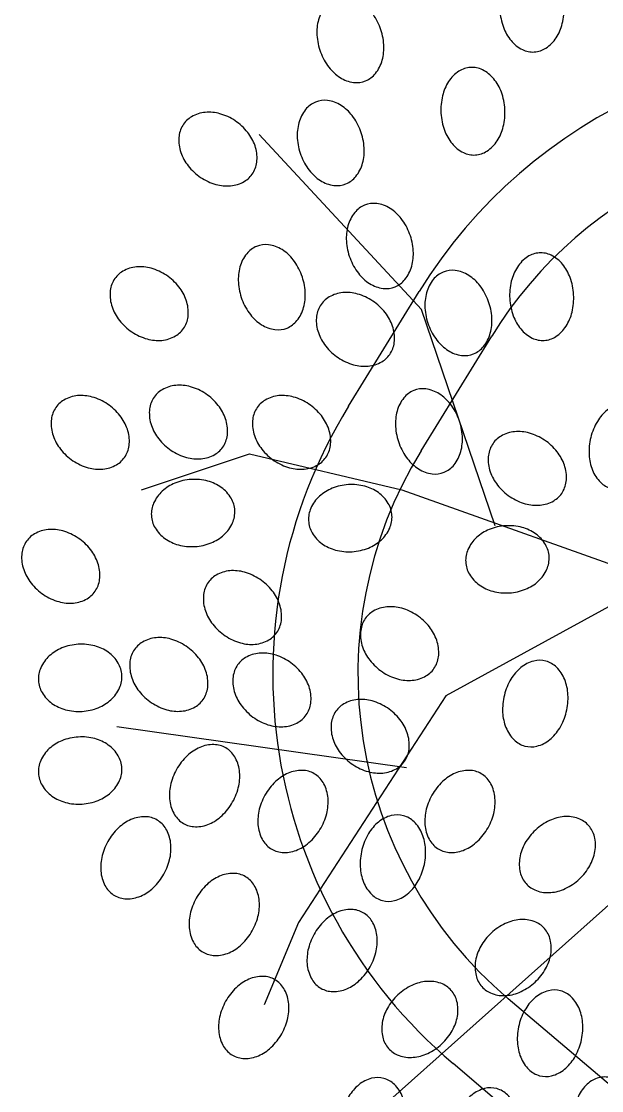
# Model space of a CAD drawing. Extents: x 506 to 706, y 928 to 1038.
# Drawn here: x 567.77 to 569.133, y 946.937 to 949.448 of the extents above; entities that cross this region are included whole.
import ezdxf

# ---------------------------------------------------------------- set-up
doc = ezdxf.new("R2010")
doc.units = 0
doc.header["$LTSCALE"] = 3
doc.header["$MEASUREMENT"] = 0
doc.layers.get('0').update_dxf_attribs({"color": 3, "linetype": 'CONTINUOUS'})
doc.layers.add('LIN-ESCALERA', color=41, linetype='CONTINUOUS')

# ---------------------------------------------------------------- blocks, each defined once
blk = doc.blocks.new('RB31')
for points in [[(-0.03323, 0.4465, 0.124565), (-0.02431, 0.44353, 0.105746), (-0.01338, 0.44504, 0.086824), (-0.00346, 0.45072, 0.076963), (0.00505, 0.46037, 0.076963), (0.01026, 0.47215, 0.086824), (0.01127, 0.48353, 0.105746), (0.00807, 0.49409, 0.124565), (0.00163, 0.50095, 0.124565), (-0.00729, 0.50392, 0.105746), (-0.01822, 0.50242, 0.086824), (-0.02813, 0.49673, 0.076963), (-0.03665, 0.48708, 0.076963), (-0.04185, 0.4753, 0.086824), (-0.04287, 0.46392, 0.105746), (-0.03966, 0.45336, 0.124565)], [(-0.16442, 0.42648, 0.124565), (-0.15545, 0.42932, 0.105746), (-0.1475, 0.43696, 0.086824), (-0.14282, 0.44738, 0.076963), (-0.1416, 0.4602, 0.076963), (-0.14431, 0.47278, 0.086824), (-0.15018, 0.48259, 0.105746), (-0.15898, 0.48925, 0.124565), (-0.16822, 0.49101, 0.124565), (-0.17718, 0.48817, 0.105746), (-0.18514, 0.48053, 0.086824), (-0.18982, 0.4701, 0.076963), (-0.19104, 0.45729, 0.076963), (-0.18832, 0.44471, 0.086824), (-0.18245, 0.4349, 0.105746), (-0.17366, 0.42824, 0.124565)], [(-0.09609, 0.42648, 0.124565), (-0.08712, 0.42932, 0.105746), (-0.07916, 0.43696, 0.086824), (-0.07449, 0.44738, 0.076963), (-0.07327, 0.4602, 0.076963), (-0.07598, 0.47278, 0.086824), (-0.08185, 0.48259, 0.105746), (-0.09065, 0.48925, 0.124565), (-0.09988, 0.49101, 0.124565), (-0.10885, 0.48817, 0.105746), (-0.11681, 0.48053, 0.086824), (-0.12148, 0.4701, 0.076963), (-0.1227, 0.45729, 0.076963), (-0.11999, 0.44471, 0.086824), (-0.11412, 0.4349, 0.105746), (-0.10532, 0.42824, 0.124565)], [(0.06547, 0.42372, 0.124565), (0.0744, 0.42074, 0.105746), (0.08532, 0.42225, 0.086824), (0.09524, 0.42793, 0.076963), (0.10376, 0.43759, 0.076963), (0.10896, 0.44936, 0.086824), (0.10997, 0.46074, 0.105746), (0.10677, 0.4713, 0.124565), (0.10034, 0.47816, 0.124565), (0.09141, 0.48113, 0.105746), (0.08049, 0.47963, 0.086824), (0.07057, 0.47394, 0.076963), (0.06205, 0.46429, 0.076963), (0.05685, 0.45251, 0.086824), (0.05583, 0.44113, 0.105746), (0.05904, 0.43058, 0.124565)], [(-0.2034, 0.39824, 0.124565), (-0.20043, 0.40716, 0.105746), (-0.20193, 0.41809, 0.086824), (-0.20762, 0.428, 0.076963), (-0.21727, 0.43652, 0.076963), (-0.22905, 0.44172, 0.086824), (-0.24043, 0.44274, 0.105746), (-0.25099, 0.43953, 0.124565), (-0.25785, 0.4331, 0.124565), (-0.26082, 0.42417, 0.105746), (-0.25931, 0.41325, 0.086824), (-0.25363, 0.40333, 0.076963), (-0.24398, 0.39481, 0.076963), (-0.2322, 0.38961, 0.086824), (-0.22082, 0.3886, 0.105746), (-0.21026, 0.3918, 0.124565)], [(0.16038, 0.37814, 0.124565), (0.1693, 0.37517, 0.105746), (0.18023, 0.37667, 0.086824), (0.19014, 0.38236, 0.076963), (0.19866, 0.39201, 0.076963), (0.20386, 0.40378, 0.086824), (0.20488, 0.41517, 0.105746), (0.20168, 0.42572, 0.124565), (0.19524, 0.43258, 0.124565), (0.18632, 0.43556, 0.105746), (0.17539, 0.43405, 0.086824), (0.16548, 0.42836, 0.076963), (0.15696, 0.41871, 0.076963), (0.15176, 0.40694, 0.086824), (0.15074, 0.39555, 0.105746), (0.15395, 0.385, 0.124565)], [(-0.11295, 0.36295, 0.124565), (-0.10403, 0.35997, 0.105746), (-0.0931, 0.36148, 0.086824), (-0.08319, 0.36716, 0.076963), (-0.07467, 0.37682, 0.076963), (-0.06947, 0.38859, 0.086824), (-0.06845, 0.39998, 0.105746), (-0.07165, 0.41053, 0.124565), (-0.07809, 0.41739, 0.124565), (-0.08701, 0.42036, 0.105746), (-0.09794, 0.41886, 0.086824), (-0.10785, 0.41317, 0.076963), (-0.11637, 0.40352, 0.076963), (-0.12157, 0.39174, 0.086824), (-0.12259, 0.38036, 0.105746), (-0.11938, 0.36981, 0.124565)], [(0.02539, 0.33912, 0.124565), (0.03436, 0.34196, 0.105746), (0.04232, 0.3496, 0.086824), (0.04699, 0.36003, 0.076963), (0.04821, 0.37284, 0.076963), (0.0455, 0.38543, 0.086824), (0.03963, 0.39523, 0.105746), (0.03083, 0.40189, 0.124565), (0.0216, 0.40366, 0.124565), (0.01263, 0.40082, 0.105746), (0.00467, 0.39318, 0.086824), (0, 0.38275, 0.076963), (-0.00122, 0.36993, 0.076963), (0.00149, 0.35735, 0.086824), (0.00736, 0.34754, 0.105746), (0.01616, 0.34089, 0.124565)], [(0.07307, 0.34775, 0.124565), (0.08199, 0.34478, 0.105746), (0.09292, 0.34629, 0.086824), (0.10283, 0.35197, 0.076963), (0.11135, 0.36162, 0.076963), (0.11655, 0.3734, 0.086824), (0.11757, 0.38478, 0.105746), (0.11436, 0.39534, 0.124565), (0.10793, 0.4022, 0.124565), (0.09901, 0.40517, 0.105746), (0.08808, 0.40367, 0.086824), (0.07816, 0.39798, 0.076963), (0.06965, 0.38833, 0.076963), (0.06444, 0.37655, 0.086824), (0.06343, 0.36517, 0.105746), (0.06663, 0.35461, 0.124565)], [(-0.15026, 0.34506, 0.124565), (-0.14728, 0.35398, 0.105746), (-0.14879, 0.36491, 0.086824), (-0.15447, 0.37483, 0.076963), (-0.16413, 0.38334, 0.076963), (-0.1759, 0.38855, 0.086824), (-0.18728, 0.38956, 0.105746), (-0.19784, 0.38636, 0.124565), (-0.2047, 0.37992, 0.124565), (-0.20767, 0.371, 0.105746), (-0.20617, 0.36007, 0.086824), (-0.20048, 0.35016, 0.076963), (-0.19083, 0.34164, 0.076963), (-0.17905, 0.33644, 0.086824), (-0.16767, 0.33542, 0.105746), (-0.15712, 0.33863, 0.124565)], [(0.27427, 0.32496, 0.124565), (0.28319, 0.32199, 0.105746), (0.29412, 0.3235, 0.086824), (0.30403, 0.32918, 0.076963), (0.31255, 0.33883, 0.076963), (0.31775, 0.35061, 0.086824), (0.31877, 0.36199, 0.105746), (0.31556, 0.37255, 0.124565), (0.30913, 0.37941, 0.124565), (0.30021, 0.38238, 0.105746), (0.28928, 0.38088, 0.086824), (0.27936, 0.37519, 0.076963), (0.27085, 0.36554, 0.076963), (0.26565, 0.35376, 0.086824), (0.26463, 0.34238, 0.105746), (0.26783, 0.33182, 0.124565)], [(-0.24516, 0.32987, 0.124565), (-0.24219, 0.33879, 0.105746), (-0.24369, 0.34972, 0.086824), (-0.24938, 0.35963, 0.076963), (-0.25903, 0.36815, 0.076963), (-0.27081, 0.37335, 0.086824), (-0.28219, 0.37437, 0.105746), (-0.29275, 0.37116, 0.124565), (-0.29961, 0.36473, 0.124565), (-0.30258, 0.35581, 0.105746), (-0.30107, 0.34488, 0.086824), (-0.29539, 0.33497, 0.076963), (-0.28574, 0.32645, 0.076963), (-0.27396, 0.32125, 0.086824), (-0.26258, 0.32023, 0.105746), (-0.25202, 0.32344, 0.124565)], [(-0.0636, 0.30597, 0.124565), (-0.05468, 0.303, 0.105746), (-0.04375, 0.30451, 0.086824), (-0.03383, 0.31019, 0.076963), (-0.02532, 0.31984, 0.076963), (-0.02011, 0.33162, 0.086824), (-0.0191, 0.343, 0.105746), (-0.0223, 0.35356, 0.124565), (-0.02874, 0.36042, 0.124565), (-0.03766, 0.36339, 0.105746), (-0.04859, 0.36189, 0.086824), (-0.0585, 0.3562, 0.076963), (-0.06702, 0.34655, 0.076963), (-0.07222, 0.33477, 0.086824), (-0.07324, 0.32339, 0.105746), (-0.07003, 0.31283, 0.124565)], [(-0.32109, 0.30708, 0.124565), (-0.31811, 0.316, 0.105746), (-0.31962, 0.32693, 0.086824), (-0.32531, 0.33685, 0.076963), (-0.33496, 0.34536, 0.076963), (-0.34673, 0.35056, 0.086824), (-0.35812, 0.35158, 0.105746), (-0.36867, 0.34838, 0.124565), (-0.37553, 0.34194, 0.124565), (-0.3785, 0.33302, 0.105746), (-0.377, 0.32209, 0.086824), (-0.37131, 0.31218, 0.076963), (-0.36166, 0.30366, 0.076963), (-0.34988, 0.29846, 0.086824), (-0.3385, 0.29744, 0.105746), (-0.32795, 0.30065, 0.124565)], [(-0.12434, 0.28319, 0.124565), (-0.11542, 0.28021, 0.105746), (-0.10449, 0.28172, 0.086824), (-0.09457, 0.2874, 0.076963), (-0.08606, 0.29706, 0.076963), (-0.08085, 0.30883, 0.086824), (-0.07984, 0.32021, 0.105746), (-0.08304, 0.33077, 0.124565), (-0.08948, 0.33763, 0.124565), (-0.0984, 0.3406, 0.105746), (-0.10933, 0.3391, 0.086824), (-0.11924, 0.33341, 0.076963), (-0.12776, 0.32376, 0.076963), (-0.13296, 0.31198, 0.086824), (-0.13398, 0.3006, 0.105746), (-0.13077, 0.29005, 0.124565)], [(0.15982, 0.29875, 0.124565), (0.16529, 0.2911, 0.105746), (0.17501, 0.2859, 0.086824), (0.18638, 0.28467, 0.076963), (0.19894, 0.28747, 0.076963), (0.21007, 0.29394, 0.086824), (0.21759, 0.30255, 0.105746), (0.2212, 0.31297, 0.124565), (0.22002, 0.32231, 0.124565), (0.21455, 0.32996, 0.105746), (0.20483, 0.33516, 0.086824), (0.19346, 0.33639, 0.076963), (0.1809, 0.33359, 0.076963), (0.16977, 0.32712, 0.086824), (0.16226, 0.31851, 0.105746), (0.15865, 0.30808, 0.124565)], [(0.06547, 0.26799, 0.124565), (0.0744, 0.26502, 0.105746), (0.08532, 0.26653, 0.086824), (0.09524, 0.27221, 0.076963), (0.10376, 0.28186, 0.076963), (0.10896, 0.29364, 0.086824), (0.10997, 0.30502, 0.105746), (0.10677, 0.31558, 0.124565), (0.10034, 0.32244, 0.124565), (0.09141, 0.32541, 0.105746), (0.08049, 0.3239, 0.086824), (0.07057, 0.31822, 0.076963), (0.06205, 0.30857, 0.076963), (0.05685, 0.29679, 0.086824), (0.05583, 0.28541, 0.105746), (0.05904, 0.27485, 0.124565)], [(-0.16924, 0.2767, 0.124565), (-0.16626, 0.28562, 0.105746), (-0.16777, 0.29655, 0.086824), (-0.17346, 0.30646, 0.076963), (-0.18311, 0.31498, 0.076963), (-0.19488, 0.32018, 0.086824), (-0.20627, 0.3212, 0.105746), (-0.21682, 0.31799, 0.124565), (-0.22368, 0.31156, 0.124565), (-0.22665, 0.30263, 0.105746), (-0.22515, 0.29171, 0.086824), (-0.21946, 0.28179, 0.076963), (-0.20981, 0.27327, 0.076963), (-0.19804, 0.26807, 0.086824), (-0.18665, 0.26706, 0.105746), (-0.1761, 0.27026, 0.124565)], [(0.26611, 0.25317, 0.124565), (0.27158, 0.24552, 0.105746), (0.28131, 0.24032, 0.086824), (0.29267, 0.23909, 0.076963), (0.30524, 0.24189, 0.076963), (0.31637, 0.24836, 0.086824), (0.32388, 0.25697, 0.105746), (0.32749, 0.2674, 0.124565), (0.32632, 0.27673, 0.124565), (0.32085, 0.28438, 0.105746), (0.31112, 0.28958, 0.086824), (0.29976, 0.29081, 0.076963), (0.28719, 0.28801, 0.076963), (0.27606, 0.28154, 0.086824), (0.26855, 0.27293, 0.105746), (0.26494, 0.2625, 0.124565)], [(-0.27174, 0.23872, 0.124565), (-0.26876, 0.24764, 0.105746), (-0.27027, 0.25857, 0.086824), (-0.27595, 0.26848, 0.076963), (-0.28561, 0.277, 0.076963), (-0.29738, 0.2822, 0.086824), (-0.30876, 0.28322, 0.105746), (-0.31932, 0.28001, 0.124565), (-0.32618, 0.27358, 0.124565), (-0.32915, 0.26465, 0.105746), (-0.32765, 0.25373, 0.086824), (-0.32196, 0.24381, 0.076963), (-0.31231, 0.23529, 0.076963), (-0.30053, 0.23009, 0.086824), (-0.28915, 0.22908, 0.105746), (-0.27859, 0.23228, 0.124565)], [(0.0216, 0.21758, 0.124565), (0.03056, 0.22042, 0.105746), (0.03852, 0.22806, 0.086824), (0.0432, 0.23849, 0.076963), (0.04442, 0.2513, 0.076963), (0.0417, 0.26389, 0.086824), (0.03583, 0.27369, 0.105746), (0.02704, 0.28035, 0.124565), (0.0178, 0.28212, 0.124565), (0.00883, 0.27928, 0.105746), (0.00088, 0.27164, 0.086824), (-0.0038, 0.26121, 0.076963), (-0.00502, 0.24839, 0.076963), (-0.00231, 0.23581, 0.086824), (0.00356, 0.226, 0.105746), (0.01236, 0.21935, 0.124565)], [(0.1414, 0.21862, 0.124565), (0.15032, 0.21564, 0.105746), (0.16125, 0.21715, 0.086824), (0.17116, 0.22284, 0.076963), (0.17968, 0.23249, 0.076963), (0.18488, 0.24426, 0.086824), (0.1859, 0.25565, 0.105746), (0.18269, 0.2662, 0.124565), (0.17626, 0.27306, 0.124565), (0.16734, 0.27603, 0.105746), (0.15641, 0.27453, 0.086824), (0.1465, 0.26884, 0.076963), (0.13798, 0.25919, 0.076963), (0.13278, 0.24742, 0.086824), (0.13176, 0.23603, 0.105746), (0.13497, 0.22548, 0.124565)], [(0.34204, 0.23798, 0.124565), (0.34751, 0.23033, 0.105746), (0.35723, 0.22513, 0.086824), (0.3686, 0.2239, 0.076963), (0.38116, 0.2267, 0.076963), (0.39229, 0.23317, 0.086824), (0.3998, 0.24178, 0.105746), (0.40342, 0.25221, 0.124565), (0.40224, 0.26154, 0.124565), (0.39677, 0.26919, 0.105746), (0.38705, 0.27439, 0.086824), (0.37568, 0.27562, 0.076963), (0.36312, 0.27282, 0.076963), (0.35199, 0.26635, 0.086824), (0.34448, 0.25774, 0.105746), (0.34086, 0.24731, 0.124565)], [(-0.1585, 0.20722, 0.124565), (-0.14958, 0.20425, 0.105746), (-0.13865, 0.20576, 0.086824), (-0.12874, 0.21144, 0.076963), (-0.12022, 0.22109, 0.076963), (-0.11502, 0.23287, 0.086824), (-0.114, 0.24425, 0.105746), (-0.11721, 0.25481, 0.124565), (-0.12364, 0.26167, 0.124565), (-0.13257, 0.26464, 0.105746), (-0.14349, 0.26313, 0.086824), (-0.15341, 0.25745, 0.076963), (-0.16193, 0.2478, 0.076963), (-0.16713, 0.23602, 0.086824), (-0.16814, 0.22464, 0.105746), (-0.16494, 0.21408, 0.124565)], [(-0.39319, 0.2239, 0.124565), (-0.39312, 0.23331, 0.105746), (-0.39792, 0.24324, 0.086824), (-0.4064, 0.25091, 0.076963), (-0.41821, 0.25603, 0.076963), (-0.43101, 0.25733, 0.086824), (-0.44216, 0.25478, 0.105746), (-0.4512, 0.24847, 0.124565), (-0.45574, 0.24023, 0.124565), (-0.45581, 0.23083, 0.105746), (-0.451, 0.2209, 0.086824), (-0.44253, 0.21323, 0.076963), (-0.43072, 0.20811, 0.076963), (-0.41791, 0.2068, 0.086824), (-0.40677, 0.20936, 0.105746), (-0.39772, 0.21567, 0.124565)], [(0.19019, 0.21519, 0.124565), (0.19566, 0.20754, 0.105746), (0.20538, 0.20234, 0.086824), (0.21675, 0.20111, 0.076963), (0.22931, 0.20391, 0.076963), (0.24044, 0.21038, 0.086824), (0.24796, 0.21899, 0.105746), (0.25157, 0.22942, 0.124565), (0.25039, 0.23875, 0.124565), (0.24492, 0.2464, 0.105746), (0.2352, 0.2516, 0.086824), (0.22383, 0.25283, 0.076963), (0.21127, 0.25003, 0.076963), (0.20014, 0.24356, 0.086824), (0.19263, 0.23495, 0.105746), (0.18902, 0.22452, 0.124565)], [(-0.19958, 0.20871, 0.124565), (-0.19951, 0.21812, 0.105746), (-0.20432, 0.22804, 0.086824), (-0.21279, 0.23572, 0.076963), (-0.2246, 0.24083, 0.076963), (-0.23741, 0.24214, 0.086824), (-0.24855, 0.23959, 0.105746), (-0.25759, 0.23328, 0.124565), (-0.26213, 0.22504, 0.124565), (-0.2622, 0.21564, 0.105746), (-0.25739, 0.20571, 0.086824), (-0.24892, 0.19804, 0.076963), (-0.23711, 0.19292, 0.076963), (-0.2243, 0.19161, 0.086824), (-0.21316, 0.19416, 0.105746), (-0.20411, 0.20047, 0.124565)], [(-0.09017, 0.18443, 0.124565), (-0.08125, 0.18146, 0.105746), (-0.07032, 0.18297, 0.086824), (-0.06041, 0.18865, 0.076963), (-0.05189, 0.1983, 0.076963), (-0.04669, 0.21008, 0.086824), (-0.04567, 0.22146, 0.105746), (-0.04888, 0.23202, 0.124565), (-0.05531, 0.23888, 0.124565), (-0.06423, 0.24185, 0.105746), (-0.07516, 0.24035, 0.086824), (-0.08507, 0.23466, 0.076963), (-0.09359, 0.22501, 0.076963), (-0.09879, 0.21323, 0.086824), (-0.09981, 0.20185, 0.105746), (-0.09661, 0.19129, 0.124565)], [(-0.32922, 0.17104, 0.124565), (-0.32363, 0.17861, 0.105746), (-0.32169, 0.18946, 0.086824), (-0.32403, 0.20065, 0.076963), (-0.33058, 0.21173, 0.076963), (-0.34017, 0.22032, 0.086824), (-0.35068, 0.2248, 0.105746), (-0.36171, 0.22502, 0.124565), (-0.37022, 0.22102, 0.124565), (-0.37581, 0.21345, 0.105746), (-0.37776, 0.20259, 0.086824), (-0.37541, 0.19141, 0.076963), (-0.36886, 0.18032, 0.076963), (-0.35927, 0.17174, 0.086824), (-0.34876, 0.16725, 0.105746), (-0.33773, 0.16704, 0.124565)], [(0.05352, 0.17721, 0.124565), (0.05899, 0.16956, 0.105746), (0.06872, 0.16436, 0.086824), (0.08008, 0.16313, 0.076963), (0.09265, 0.16593, 0.076963), (0.10378, 0.1724, 0.086824), (0.11129, 0.18101, 0.105746), (0.1149, 0.19144, 0.124565), (0.11373, 0.20077, 0.124565), (0.10826, 0.20842, 0.105746), (0.09853, 0.21362, 0.086824), (0.08717, 0.21485, 0.076963), (0.0746, 0.21205, 0.076963), (0.06347, 0.20558, 0.086824), (0.05596, 0.19697, 0.105746), (0.05235, 0.18654, 0.124565)], [(-0.16924, 0.14756, 0.124565), (-0.16626, 0.15648, 0.105746), (-0.16777, 0.16741, 0.086824), (-0.17346, 0.17732, 0.076963), (-0.18311, 0.18584, 0.076963), (-0.19488, 0.19104, 0.086824), (-0.20627, 0.19206, 0.105746), (-0.21682, 0.18886, 0.124565), (-0.22368, 0.18242, 0.124565), (-0.22665, 0.1735, 0.105746), (-0.22515, 0.16257, 0.086824), (-0.21946, 0.15266, 0.076963), (-0.20981, 0.14414, 0.076963), (-0.19804, 0.13894, 0.086824), (-0.18665, 0.13792, 0.105746), (-0.1761, 0.14113, 0.124565)], [(0.14084, 0.15442, 0.124565), (0.14631, 0.14677, 0.105746), (0.15603, 0.14157, 0.086824), (0.1674, 0.14034, 0.076963), (0.17996, 0.14314, 0.076963), (0.19109, 0.14961, 0.086824), (0.1986, 0.15822, 0.105746), (0.20221, 0.16865, 0.124565), (0.20104, 0.17798, 0.124565), (0.19557, 0.18563, 0.105746), (0.18585, 0.19083, 0.086824), (0.17448, 0.19206, 0.076963), (0.16192, 0.18926, 0.076963), (0.15079, 0.18279, 0.086824), (0.14327, 0.17418, 0.105746), (0.13966, 0.16375, 0.124565)], [(0.28734, 0.15308, 0.124565), (0.29018, 0.14411, 0.105746), (0.29782, 0.13615, 0.086824), (0.30825, 0.13148, 0.076963), (0.32106, 0.13026, 0.076963), (0.33365, 0.13297, 0.086824), (0.34345, 0.13884, 0.105746), (0.35011, 0.14764, 0.124565), (0.35188, 0.15687, 0.124565), (0.34904, 0.16584, 0.105746), (0.3414, 0.1738, 0.086824), (0.33097, 0.17847, 0.076963), (0.31815, 0.17969, 0.076963), (0.30557, 0.17698, 0.086824), (0.29576, 0.17111, 0.105746), (0.28911, 0.16231, 0.124565)], [(-0.40078, 0.13655, 0.124565), (-0.40071, 0.14595, 0.105746), (-0.40552, 0.15588, 0.086824), (-0.41399, 0.16355, 0.076963), (-0.4258, 0.16867, 0.076963), (-0.43861, 0.16998, 0.086824), (-0.44975, 0.16743, 0.105746), (-0.4588, 0.16112, 0.124565), (-0.46333, 0.15288, 0.124565), (-0.4634, 0.14347, 0.105746), (-0.45859, 0.13355, 0.086824), (-0.45012, 0.12587, 0.076963), (-0.43831, 0.12076, 0.076963), (-0.4255, 0.11945, 0.086824), (-0.41436, 0.122, 0.105746), (-0.40532, 0.12831, 0.124565)], [(-0.00877, 0.09604, 0.124565), (0.00019, 0.09888, 0.105746), (0.00815, 0.10652, 0.086824), (0.01283, 0.11695, 0.076963), (0.01405, 0.12976, 0.076963), (0.01133, 0.14235, 0.086824), (0.00546, 0.15215, 0.105746), (-0.00333, 0.15881, 0.124565), (-0.01257, 0.16058, 0.124565), (-0.02154, 0.15774, 0.105746), (-0.02949, 0.1501, 0.086824), (-0.03417, 0.13967, 0.076963), (-0.03539, 0.12685, 0.076963), (-0.03268, 0.11427, 0.086824), (-0.02681, 0.10446, 0.105746), (-0.01801, 0.09781, 0.124565)], [(-0.28366, 0.09888, 0.124565), (-0.27808, 0.10644, 0.105746), (-0.27613, 0.1173, 0.086824), (-0.27848, 0.12849, 0.076963), (-0.28502, 0.13957, 0.076963), (-0.29462, 0.14816, 0.086824), (-0.30513, 0.15264, 0.105746), (-0.31616, 0.15285, 0.124565), (-0.32467, 0.14885, 0.124565), (-0.33025, 0.14129, 0.105746), (-0.3322, 0.13043, 0.086824), (-0.32986, 0.11924, 0.076963), (-0.32331, 0.10816, 0.076963), (-0.31372, 0.09957, 0.086824), (-0.3032, 0.09509, 0.105746), (-0.29218, 0.09488, 0.124565)], [(0.0389, 0.08568, 0.124565), (0.04782, 0.08271, 0.105746), (0.05875, 0.08422, 0.086824), (0.06866, 0.0899, 0.076963), (0.07718, 0.09955, 0.076963), (0.08238, 0.11133, 0.086824), (0.0834, 0.12271, 0.105746), (0.0802, 0.13327, 0.124565), (0.07376, 0.14013, 0.124565), (0.06484, 0.1431, 0.105746), (0.05391, 0.1416, 0.086824), (0.044, 0.13591, 0.076963), (0.03548, 0.12626, 0.076963), (0.03028, 0.11448, 0.086824), (0.02926, 0.1031, 0.105746), (0.03247, 0.09254, 0.124565)], [(0.36327, 0.1075, 0.124565), (0.3661, 0.09853, 0.105746), (0.37374, 0.09058, 0.086824), (0.38417, 0.0859, 0.076963), (0.39699, 0.08468, 0.076963), (0.40957, 0.08739, 0.086824), (0.41938, 0.09326, 0.105746), (0.42603, 0.10206, 0.124565), (0.4278, 0.1113, 0.124565), (0.42496, 0.12026, 0.105746), (0.41732, 0.12822, 0.086824), (0.40689, 0.1329, 0.076963), (0.39408, 0.13412, 0.076963), (0.3815, 0.1314, 0.086824), (0.37169, 0.12553, 0.105746), (0.36503, 0.11674, 0.124565)], [(-0.08569, 0.09857, 0.124565), (-0.08562, 0.10797, 0.105746), (-0.09043, 0.1179, 0.086824), (-0.0989, 0.12557, 0.076963), (-0.11071, 0.13069, 0.076963), (-0.12352, 0.132, 0.086824), (-0.13466, 0.12945, 0.105746), (-0.14371, 0.12314, 0.124565), (-0.14824, 0.1149, 0.124565), (-0.14831, 0.10549, 0.105746), (-0.14351, 0.09556, 0.086824), (-0.13503, 0.08789, 0.076963), (-0.12322, 0.08277, 0.076963), (-0.11042, 0.08147, 0.086824), (-0.09927, 0.08402, 0.105746), (-0.09023, 0.09033, 0.124565)], [(0.15068, 0.0999, 0.124565), (0.15351, 0.09094, 0.105746), (0.16116, 0.08298, 0.086824), (0.17158, 0.0783, 0.076963), (0.1844, 0.07708, 0.076963), (0.19698, 0.0798, 0.086824), (0.20679, 0.08567, 0.105746), (0.21344, 0.09446, 0.124565), (0.21521, 0.1037, 0.124565), (0.21237, 0.11267, 0.105746), (0.20473, 0.12062, 0.086824), (0.1943, 0.1253, 0.076963), (0.18149, 0.12652, 0.076963), (0.16891, 0.12381, 0.086824), (0.1591, 0.11794, 0.105746), (0.15244, 0.10914, 0.124565)], [(-0.32865, 0.08717, 0.124565), (-0.32858, 0.09658, 0.105746), (-0.33339, 0.1065, 0.086824), (-0.34186, 0.11418, 0.076963), (-0.35367, 0.1193, 0.076963), (-0.36648, 0.1206, 0.086824), (-0.37762, 0.11805, 0.105746), (-0.38667, 0.11174, 0.124565), (-0.3912, 0.1035, 0.124565), (-0.39127, 0.0941, 0.105746), (-0.38646, 0.08417, 0.086824), (-0.37799, 0.0765, 0.076963), (-0.36618, 0.07138, 0.076963), (-0.35338, 0.07007, 0.086824), (-0.34223, 0.07262, 0.105746), (-0.33319, 0.07893, 0.124565)], [(-0.20774, 0.06469, 0.124565), (-0.20215, 0.07226, 0.105746), (-0.20021, 0.08312, 0.086824), (-0.20255, 0.0943, 0.076963), (-0.2091, 0.10539, 0.076963), (-0.21869, 0.11397, 0.086824), (-0.2292, 0.11846, 0.105746), (-0.24023, 0.11867, 0.124565), (-0.24875, 0.11467, 0.124565), (-0.25433, 0.1071, 0.105746), (-0.25628, 0.09625, 0.086824), (-0.25393, 0.08506, 0.076963), (-0.24738, 0.07398, 0.076963), (-0.23779, 0.06539, 0.086824), (-0.22728, 0.06091, 0.105746), (-0.21625, 0.06069, 0.124565)], [(-0.39219, 0.05433, 0.124565), (-0.39503, 0.06329, 0.105746), (-0.40267, 0.07125, 0.086824), (-0.4131, 0.07592, 0.076963), (-0.42591, 0.07714, 0.076963), (-0.43849, 0.07443, 0.086824), (-0.4483, 0.06856, 0.105746), (-0.45496, 0.05976, 0.124565), (-0.45672, 0.05053, 0.124565), (-0.45388, 0.04156, 0.105746), (-0.44624, 0.03361, 0.086824), (-0.43582, 0.02893, 0.076963), (-0.423, 0.02771, 0.076963), (-0.41042, 0.03042, 0.086824), (-0.40061, 0.03629, 0.105746), (-0.39395, 0.04509, 0.124565)], [(0.04158, 0.04806, 0.124565), (0.04151, 0.03866, 0.105746), (0.04632, 0.02873, 0.086824), (0.05479, 0.02106, 0.076963), (0.06661, 0.01594, 0.076963), (0.07941, 0.01463, 0.086824), (0.09055, 0.01719, 0.105746), (0.0996, 0.0235, 0.124565), (0.10414, 0.03173, 0.124565), (0.10421, 0.04114, 0.105746), (0.0994, 0.05107, 0.086824), (0.09093, 0.05874, 0.076963), (0.07911, 0.06386, 0.076963), (0.06631, 0.06516, 0.086824), (0.05517, 0.06261, 0.105746), (0.04612, 0.0563, 0.124565)]]:
    blk.add_lwpolyline(points, format="xyb", close=True)
for points in [[(-0.16441, 0.20625), (-0.13404, 0.43034)], [(0.04058, 0.41135), (0.06716, 0.32779), (0.04058, 0.21005), (-0.02775, 0.00875)], [(-0.02395, 0.00875), (-0.11127, 0.17586), (-0.2783, 0.28981), (-0.33904, 0.31639)], [(0.01401, 0.13788), (0.17345, 0.19486), (0.30253, 0.32019)], [(-0.25932, 0.04293), (-0.41117, 0.22144)]]:
    blk.add_lwpolyline(points)

msp = doc.modelspace()

# ---------------------------------------------------------------- linework, layer by layer
at = {"layer": 'LIN-ESCALERA'}
for p, q in [((568.5387, 948.5443), (568.7045, 948.8136)), ((568.709, 948.4395), (568.8748, 948.7088)), ((571.3098, 945.1191), (568.9135, 947.1527)), ((571.1804, 944.9666), (568.7841, 947.0002))]:
    msp.add_line(p, q, dxfattribs=at)
for centre, radius, start, end in [((569.7263, 948.1845), 1.2, 79.2929, 148.3777), ((569.7263, 948.1845), 1, 79.2929, 148.3777), ((569.5605, 947.9152), 1.2, 148.3777, 229.6803), ((569.5605, 947.9152), 1, 148.3777, 229.6803)]:
    msp.add_arc(centre, radius, start, end, dxfattribs=at)

# ---------------------------------------------------------------- block references
at = {"xscale": 3.187055370623936, "yscale": 3.038283871635993, "zscale": 31.87055370623936, "rotation": 90}
msp.add_blockref('RB31', (569.3016, 948.2187), dxfattribs=at)

doc.saveas('drawing.dxf')
